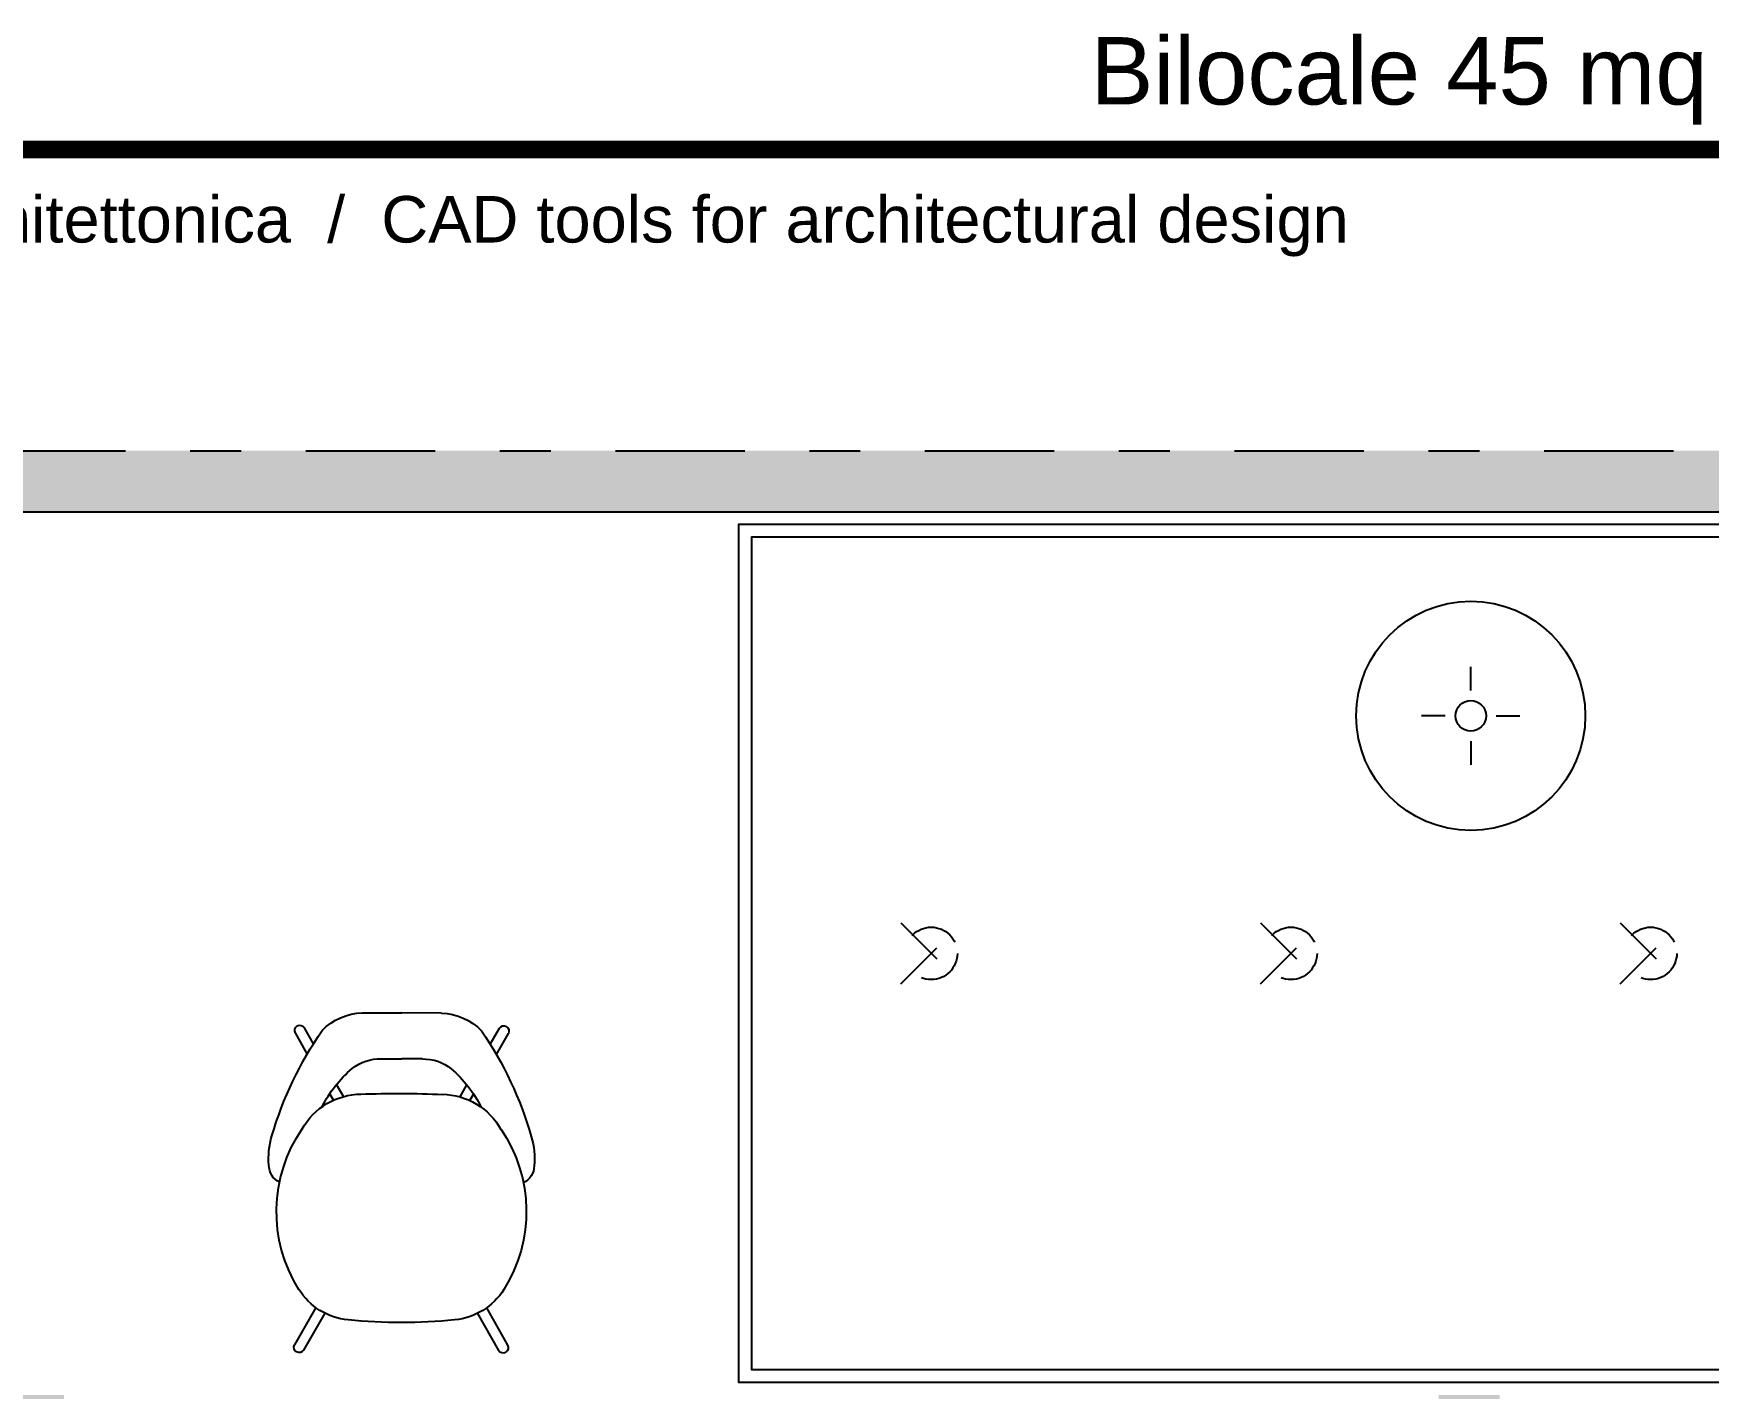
# Model space of a CAD drawing. Header units: millimetres. Extents: x 1263.84 to 1272.37, y 42.4 to 50.87.
# Drawn here: x 1266.971 to 1270.261, y 48.005 to 50.665 of the extents above; entities that cross this region are included whole.
import ezdxf

# ---------------------------------------------------------------- set-up
doc = ezdxf.new("R2010")
doc.units = ezdxf.units.MM
doc.linetypes.add('DASHED', pattern=[0.75, 0.5, -0.25])
doc.linetypes.add('TRATTOPUNTOX2', pattern=[50.8, 25.4, -12.7, 0, -12.7])
doc.layers.add('ARREDI attrezzature - furniture', color=175, linetype='Continuous')
doc.layers.add('MURATURA sezioni - wall sections', color=7, linetype='Continuous')
doc.layers.add('MURATURA tratteggi - hatch walls', color=7, linetype='Continuous', lineweight=40, true_color=0xa8a8a8)
doc.layers.add('www.archweb.com', color=2, linetype='Continuous', lineweight=5)
doc.styles.get("Standard").update_dxf_attribs({"font": 'arial.ttf'})
doc.linetypes.add('BINARIO', pattern='A,3.81,[130,ltypeshp.shx,S=6.35,R=0,X=0,Y=0],3.81', length=7.62)

# ---------------------------------------------------------------- blocks, each defined once
blk = doc.blocks.new('poltrona - armchair - fd37aw26')
at = {"layer": 'ARREDI attrezzature - furniture'}
for p, q in [((924.3174, 174.2368), (924.3872, 174.2368)), ((924.4569, 174.2368), (924.3872, 174.2368)), ((924.2205, 174.1642), (924.1995, 174.201)), ((924.2314, 174.1822), (924.2154, 174.2103)), ((924.543, 174.1822), (924.559, 174.2103)), ((924.5539, 174.1642), (924.5748, 174.201)), ((924.3508, 174.1559), (924.3872, 174.1559)), ((924.4236, 174.1559), (924.3872, 174.1559)), ((924.2844, 174.0891), (924.2723, 174.1104)), ((924.49, 174.0891), (924.5021, 174.1104)), ((924.2669, 174.0827), (924.2604, 174.0942)), ((924.5075, 174.0827), (924.514, 174.0942)), ((924.2369, 173.7174), (924.1995, 173.6518)), ((924.2527, 173.7079), (924.2154, 173.6424)), ((924.5218, 173.7077), (924.559, 173.6424)), ((924.5375, 173.7173), (924.5748, 173.6518))]:
    blk.add_line(p, q, dxfattribs=at)
for centre, radius, start, end in [((924.3211, 174.1326), 0.1043, 91.9913, 135.5313), ((924.4533, 174.1326), 0.1043, 44.471, 88.0109), ((924.7851, 173.8371), 0.6525, 145.6057, 163.7626), ((924.2075, 174.2055), 0.00919, 31.4746, 209.6328), ((923.9893, 173.837), 0.6525, 16.2396, 34.3965), ((924.5668, 174.2055), 0.00919, 330.3694, 148.5277), ((924.4369, 173.9769), 0.2119, 130.3022, 153.5387), ((924.3486, 174.079), 0.0769, 88.3164, 129.3131), ((924.4258, 174.079), 0.0769, 50.6891, 91.6858), ((924.3375, 173.9769), 0.2119, 26.4635, 49.7), ((924.3169, 173.9736), 0.12, 90.7467, 150.8837), ((924.4032, 171.373), 2.722, 90.3378, 91.8546), ((924.3711, 171.373), 2.722, 88.1454, 89.6622), ((924.4575, 173.9736), 0.12, 29.1163, 89.2533), ((924.2856, 173.981), 0.1327, 163.1224, 185.5574), ((924.4247, 173.8867), 0.2576, 145.6585, 212.0553), ((924.3497, 173.8867), 0.2576, 327.7461, 34.3415), ((924.4888, 173.981), 0.1327, 354.4449, 16.8798), ((924.1874, 173.9682), 0.0339, 180.1202, 243.4111), ((924.5869, 173.9682), 0.0339, 296.5911, 359.882), ((924.3048, 173.8116), 0.1161, 212.0553, 264.1327), ((924.4693, 173.8112), 0.1161, 275.5782, 327.7461), ((924.3891, 174.6323), 0.9411, 264.1327, 275.5782), ((924.2075, 173.6472), 0.00919, 150.3672, 328.5254), ((924.5668, 173.6472), 0.00919, 211.4723, 29.6306)]:
    blk.add_arc(centre, radius, start, end, dxfattribs=at)
blk = doc.blocks.new('pouf uy32aw26')
at = {"layer": 'ARREDI attrezzature - furniture', "ltscale": 0.02}
for p, q in [((1142.6158, 126.2653), (1142.583, 126.2982)), ((1142.6865, 126.2653), (1142.7194, 126.2982)), ((1142.6158, 126.1946), (1142.583, 126.1618)), ((1142.6865, 126.1946), (1142.7194, 126.1618))]:
    blk.add_line(p, q, dxfattribs=at)
for radius in [0.225, 0.03]:
    blk.add_circle((1142.6512, 126.23), radius, dxfattribs=at)
blk = doc.blocks.new('faretto - spotlight - dv67aw26')
at = {"layer": 'ARREDI attrezzature - furniture', "linetype": 'DASHED', "ltscale": 0.04}
for p, q in [((1268.6745, 48.7994), (1268.794, 48.9189)), ((1268.6745, 48.9189), (1268.794, 48.7994))]:
    blk.add_line(p, q, dxfattribs=at)
blk.add_circle((1268.7343, 48.8592), 0.0514, dxfattribs=at)

msp = doc.modelspace()

# ---------------------------------------------------------------- hatches: boundary and pattern name
at = {"layer": 'MURATURA tratteggi - hatch walls', "ltscale": 0.02, "transparency": 33554687}
h = msp.add_hatch(color=256, dxfattribs=at)
h.dxf.hatch_style = 1
edge = h.paths.add_edge_path()
edge.add_line((1272.3519, 45.8523), (1271.9519, 45.8523))
edge.add_line((1271.9519, 45.8523), (1271.9519, 45.5723))
edge.add_line((1271.9519, 45.5723), (1271.2156, 45.5723))
edge.add_line((1271.2156, 45.5723), (1271.2156, 45.4523))
edge.add_line((1271.2156, 45.4523), (1271.9519, 45.4523))
edge.add_line((1271.9519, 45.4523), (1271.9519, 43.6023))
edge.add_line((1271.9519, 43.6023), (1269.181, 43.6023))
edge.add_line((1269.181, 43.6023), (1269.181, 45.0023))
edge.add_arc((1269.631, 45.0023), 0.45, 90, 180, ccw=False)
edge.add_line((1269.631, 45.4523), (1270.3156, 45.4523))
edge.add_line((1270.3156, 45.4523), (1270.3156, 45.5723))
edge.add_line((1270.3156, 45.5723), (1269.631, 45.5723))
edge.add_arc((1269.631, 45.0023), 0.57, 90, 180)
edge.add_line((1269.061, 45.0023), (1269.061, 43.6023))
edge.add_line((1269.061, 43.6023), (1264.208, 43.6023))
edge.add_line((1264.208, 43.6023), (1264.208, 43.8985))
edge.add_line((1264.208, 43.8985), (1263.858, 43.8985))
edge.add_line((1263.858, 43.8985), (1263.858, 43.4823))
edge.add_line((1263.858, 43.4823), (1272.3519, 43.4823))
edge.add_line((1272.3519, 43.4823), (1272.3519, 45.8523))
h.paths.add_polyline_path([(1269.851, 47.9923), (1269.731, 47.9923), (1269.731, 47.3423), (1267.031, 47.3423), (1267.031, 47.9923), (1266.911, 47.9923), (1266.911, 46.7223), (1265.178, 46.7223), (1265.178, 46.6942), (1266.0065, 46.6942), (1266.0065, 46.6304), (1265.178, 46.6304), (1265.178, 46.6023), (1267.031, 46.6023), (1267.031, 47.2223), (1269.731, 47.2223), (1269.731, 46.5723), (1269.851, 46.5723)])
h.paths.add_polyline_path([(1264.208, 46.6023), (1264.3354, 46.6023), (1264.3354, 46.7223), (1264.208, 46.7223), (1264.208, 47.0223), (1263.858, 47.0223), (1263.858, 46.3023), (1264.208, 46.3023)])
h.paths.add_polyline_path([(1271.251, 47.0987), (1271.9519, 47.0987), (1271.9519, 47.0123), (1272.3519, 47.0123), (1272.3519, 49.8461), (1263.858, 49.8461), (1263.858, 49.4261), (1264.208, 49.4261), (1264.208, 49.7261), (1271.9519, 49.7261), (1271.9519, 47.9923), (1271.231, 47.9923), (1271.231, 47.9782), (1271.9093, 47.9782), (1271.9093, 47.8863), (1271.231, 47.8863), (1271.231, 47.8723), (1271.9519, 47.8723), (1271.9519, 47.3387), (1271.9519, 47.2187), (1271.251, 47.2187)])

# ---------------------------------------------------------------- linework, layer by layer
at = {"layer": 'ARREDI attrezzature - furniture', "linetype": 'BINARIO', "ltscale": 0.002}
msp.add_lwpolyline([(1271.2321, 48.0173), (1271.2321, 49.7011), (1268.356, 49.7011), (1268.356, 48.0173)], close=True, dxfattribs=at)
at = {"layer": 'ARREDI attrezzature - furniture', "ltscale": 0.02}
msp.add_lwpolyline([(1271.2071, 48.0423), (1271.2071, 49.6761), (1268.381, 49.6761), (1268.381, 48.0423)], close=True, dxfattribs=at)
at = {"layer": 'MURATURA sezioni - wall sections', "linetype": 'TRATTOPUNTOX2', "ltscale": 0.01}
msp.add_line((1263.858, 49.8461), (1272.3519, 49.8461), dxfattribs=at)
at = {"layer": 'MURATURA sezioni - wall sections'}
msp.add_line((1264.208, 49.7261), (1271.9519, 49.7261), dxfattribs=at)
at = {"layer": 'www.archweb.com', "color": 8, "ltscale": 0.02, "true_color": 0x787878, "const_width": 0.0346}
msp.add_lwpolyline([(1263.858, 50.4377), (1272.3519, 50.4377)], dxfattribs=at)

# ---------------------------------------------------------------- block references
at = {"layer": 'ARREDI attrezzature - furniture', "rotation": 224.9999999999999}
msp.add_blockref('pouf uy32aw26', (1988.5124, 946.5601), dxfattribs=at)
at = {"layer": 'ARREDI attrezzature - furniture'}
for p in [(0, 0), (0.7065, 0), (1.4131, 0)]:
    msp.add_blockref('faretto - spotlight - dv67aw26', p, dxfattribs=at)
at = {"layer": 'ARREDI attrezzature - furniture', "xscale": -1.114554086113794, "yscale": 1.114554086113794, "zscale": 1.114554086113794, "rotation": 359.8554487930034}
msp.add_blockref('poltrona - armchair - fd37aw26', (2297.4809, -148.0528), dxfattribs=at)

# ---------------------------------------------------------------- texts
at = {"layer": 'www.archweb.com'}
msp.add_text('Bilocale 45 mq  /  Two-room flat 45 sqm', height=0.132299, dxfattribs=at).set_placement((1269.0473, 50.526))
at = {"layer": 'www.archweb.com', "color": 253, "insert": (1263.8603, 50.3463), "char_height": 0.0913335, "width": 6.981282, "attachment_point": 1}
msp.add_mtext('Contenitore di strumenti CAD per la progettazione architettonica  /  CAD tools for architectural design', dxfattribs=at)

doc.saveas('drawing.dxf')
